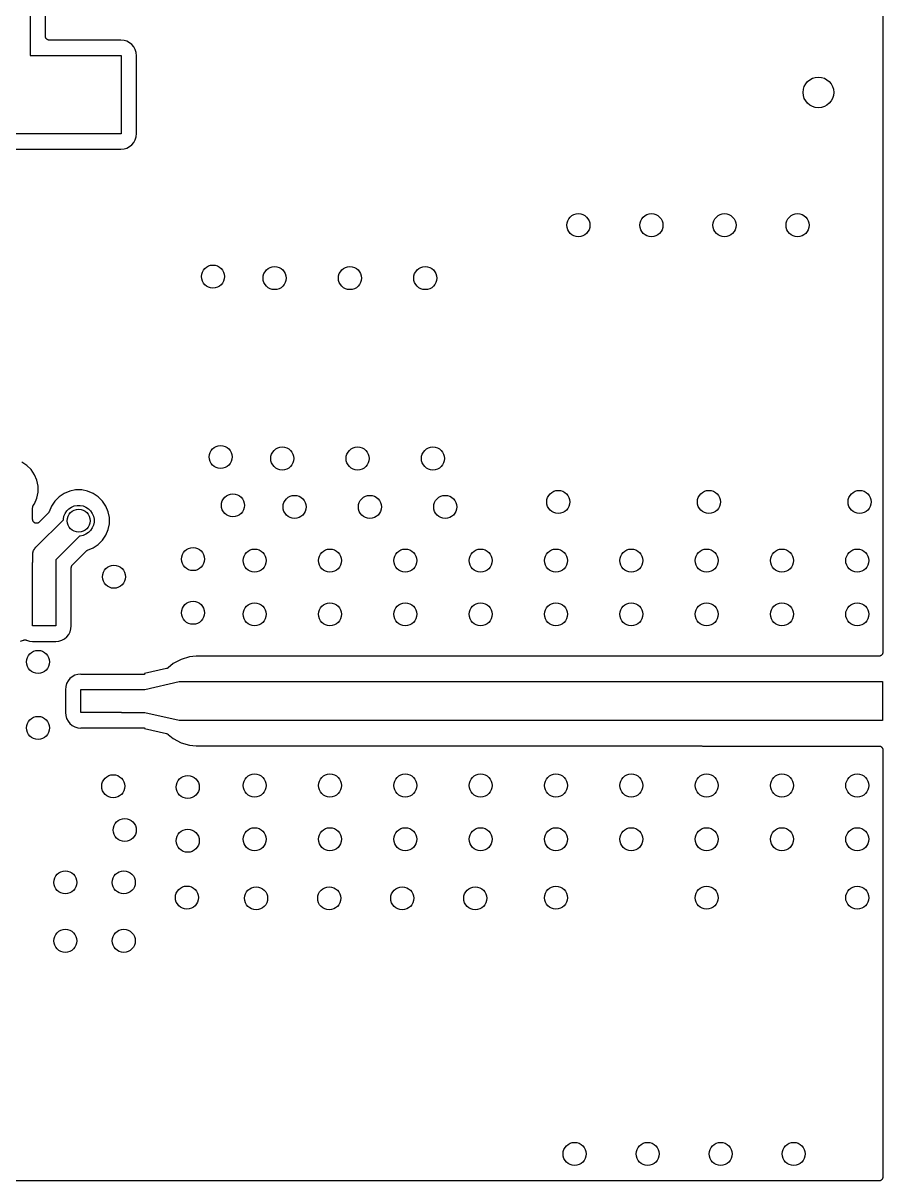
# Model space of a CAD drawing. Extents: x 5.16 to 6.06, y -3.88 to -2.24.
# Drawn here: x 5.614 to 6.055, y -3.883 to -3.289 of the extents above; entities that cross this region are included whole.
import ezdxf

# ---------------------------------------------------------------- set-up
doc = ezdxf.new("R2010")
doc.units = 0
doc.header["$MEASUREMENT"] = 0
doc.layers.add('BLACK', color=7, linetype='CONTINUOUS')

msp = doc.modelspace()

# ---------------------------------------------------------------- linework, layer by layer
at = {"layer": 'BLACK', "linetype": 'CONTINUOUS'}
for p, q in [((6.05525, -2.89575), (6.05525, -3.61171)), ((5.61772, -3.21532), (5.61772, -3.30564)), ((5.62559, -3.29575), (5.62559, -3.2158)), ((5.62561, -3.29593), (5.62559, -3.29575)), ((5.62563, -3.29612), (5.62561, -3.29593)), ((5.62563, -3.29613), (5.62563, -3.29612)), ((5.62563, -3.29612), (5.62563, -3.29612)), ((5.62569, -3.29631), (5.62563, -3.29613)), ((5.62574, -3.29649), (5.62569, -3.29631)), ((5.62574, -3.2965), (5.62574, -3.29649)), ((5.62574, -3.29649), (5.62574, -3.29649)), ((5.62583, -3.29666), (5.62574, -3.2965)), ((5.62591, -3.29683), (5.62583, -3.29666)), ((5.62592, -3.29683), (5.62591, -3.29683)), ((5.62592, -3.29684), (5.62592, -3.29683)), ((5.62604, -3.29698), (5.62592, -3.29684)), ((5.62616, -3.29712), (5.62604, -3.29698)), ((5.62616, -3.29713), (5.62616, -3.29712)), ((5.62617, -3.29713), (5.62616, -3.29713)), ((5.62631, -3.29725), (5.62617, -3.29713)), ((5.62645, -3.29737), (5.62631, -3.29725)), ((5.62646, -3.29738), (5.62645, -3.29737)), ((5.62662, -3.29747), (5.62646, -3.29738)), ((5.62646, -3.29738), (5.62646, -3.29738)), ((5.62679, -3.29756), (5.62662, -3.29747)), ((5.6268, -3.29756), (5.62679, -3.29756)), ((5.62679, -3.29756), (5.62679, -3.29756)), ((5.62698, -3.29762), (5.6268, -3.29756)), ((5.62715, -3.29767), (5.62698, -3.29762)), ((5.62716, -3.29767), (5.62715, -3.29767)), ((5.62717, -3.29768), (5.62716, -3.29767)), ((5.62735, -3.2977), (5.62717, -3.29768)), ((5.62753, -3.29772), (5.62735, -3.2977)), ((5.62755, -3.29772), (5.62753, -3.29772)), ((5.62756, -3.29772), (5.62755, -3.29772)), ((5.62755, -3.29772), (5.62755, -3.29772)), ((5.62755, -3.29772), (5.62755, -3.29772)), ((5.66428, -3.29772), (5.62756, -3.29772)), ((5.66592, -3.29788), (5.66428, -3.29772)), ((5.6674, -3.29833), (5.66592, -3.29788)), ((5.66877, -3.29906), (5.6674, -3.29833)), ((5.66997, -3.30004), (5.66877, -3.29906)), ((5.67095, -3.30124), (5.66997, -3.30004)), ((5.67168, -3.30261), (5.67095, -3.30124)), ((5.61772, -3.30564), (5.66437, -3.30564)), ((5.66437, -3.30564), (5.66437, -3.3458)), ((5.67213, -3.30409), (5.67168, -3.30261)), ((5.67229, -3.30573), (5.67213, -3.30409)), ((5.67229, -3.3457), (5.67229, -3.30573)), ((5.66437, -3.3458), (5.60593, -3.3458)), ((5.67095, -3.35019), (5.67168, -3.34882)), ((5.67168, -3.34882), (5.67213, -3.34734)), ((5.67213, -3.34734), (5.67229, -3.3457)), ((5.60996, -3.35372), (5.66428, -3.35372)), ((5.66428, -3.35372), (5.66592, -3.35356)), ((5.66592, -3.35356), (5.6674, -3.35311)), ((5.6674, -3.35311), (5.66877, -3.35237)), ((5.66877, -3.35237), (5.66997, -3.35139)), ((5.66997, -3.35139), (5.67095, -3.35019)), ((5.61608, -3.51585), (5.6135, -3.51412)), ((5.61827, -3.51804), (5.61608, -3.51585)), ((5.62, -3.52062), (5.61827, -3.51804)), ((5.62118, -3.52349), (5.62, -3.52062)), ((5.62179, -3.52653), (5.62118, -3.52349)), ((5.62179, -3.52963), (5.62179, -3.52653)), ((5.62, -3.53554), (5.62118, -3.53267)), ((5.62118, -3.53267), (5.62179, -3.52963)), ((5.63262, -3.53199), (5.63042, -3.53418)), ((5.63519, -3.53026), (5.63262, -3.53199)), ((5.63806, -3.52908), (5.63519, -3.53026)), ((5.6411, -3.52847), (5.63806, -3.52908)), ((5.6442, -3.52847), (5.6411, -3.52847)), ((5.64725, -3.52908), (5.6442, -3.52847)), ((5.65011, -3.53026), (5.64725, -3.52908)), ((5.65269, -3.53199), (5.65011, -3.53026)), ((5.65489, -3.53418), (5.65269, -3.53199)), ((5.61903, -3.53755), (5.61905, -3.53737)), ((5.61903, -3.53757), (5.61903, -3.53755)), ((5.61903, -3.53758), (5.61903, -3.53757)), ((5.61903, -3.53757), (5.61903, -3.53757)), ((5.61903, -3.53757), (5.61903, -3.53757)), ((5.61903, -3.5436), (5.61903, -3.53758)), ((5.61905, -3.53737), (5.61907, -3.53719)), ((5.61907, -3.53717), (5.61913, -3.537)), ((5.61907, -3.53718), (5.61907, -3.53717)), ((5.61907, -3.53719), (5.61907, -3.53718)), ((5.61913, -3.537), (5.61918, -3.53682)), ((5.61918, -3.53682), (5.61919, -3.53681)), ((5.61919, -3.5368), (5.61928, -3.53664)), ((5.61919, -3.53681), (5.61919, -3.5368)), ((5.61928, -3.53664), (5.61936, -3.53648)), ((5.61936, -3.53648), (5.62, -3.53554)), ((5.6287, -3.53676), (5.62748, -3.53969)), ((5.63042, -3.53418), (5.6287, -3.53676)), ((5.63654, -3.5392), (5.63763, -3.5381)), ((5.63763, -3.5381), (5.63892, -3.53724)), ((5.63892, -3.53724), (5.64036, -3.53665)), ((5.64036, -3.53665), (5.64188, -3.53635)), ((5.64188, -3.53635), (5.64343, -3.53635)), ((5.64343, -3.53635), (5.64495, -3.53665)), ((5.64495, -3.53665), (5.64638, -3.53724)), ((5.64638, -3.53724), (5.64767, -3.5381)), ((5.64767, -3.5381), (5.64877, -3.5392)), ((5.65661, -3.53676), (5.65489, -3.53418)), ((5.6578, -3.53963), (5.65661, -3.53676)), ((5.61905, -3.54379), (5.61903, -3.5436)), ((5.61907, -3.54398), (5.61905, -3.54379)), ((5.61907, -3.54399), (5.61907, -3.54398)), ((5.61907, -3.54398), (5.61907, -3.54398)), ((5.61912, -3.54416), (5.61907, -3.54399)), ((5.61918, -3.54435), (5.61912, -3.54416)), ((5.61927, -3.54452), (5.61918, -3.54435)), ((5.61918, -3.54435), (5.61918, -3.54435)), ((5.61918, -3.54435), (5.61918, -3.54435)), ((5.61936, -3.54469), (5.61927, -3.54452)), ((5.61948, -3.54484), (5.61936, -3.54469)), ((5.61936, -3.54469), (5.61936, -3.54469)), ((5.61936, -3.54469), (5.61936, -3.54469)), ((5.6196, -3.54499), (5.61948, -3.54484)), ((5.61975, -3.54511), (5.6196, -3.54499)), ((5.6196, -3.54499), (5.6196, -3.54499)), ((5.6196, -3.54499), (5.6196, -3.54499)), ((5.62106, -3.55746), (5.63478, -3.54374)), ((5.62237, -3.54501), (5.62223, -3.54513)), ((5.62238, -3.54501), (5.62237, -3.54501)), ((5.62239, -3.54499), (5.62238, -3.54501)), ((5.62238, -3.54501), (5.62238, -3.54501)), ((5.62238, -3.54501), (5.62238, -3.54501)), ((5.62706, -3.54033), (5.62239, -3.54499)), ((5.62717, -3.54019), (5.62706, -3.54033)), ((5.62729, -3.54005), (5.62717, -3.54019)), ((5.6273, -3.54003), (5.62729, -3.54004)), ((5.62729, -3.54004), (5.62729, -3.54005)), ((5.62739, -3.53987), (5.6273, -3.54003)), ((5.62747, -3.53972), (5.62739, -3.53987)), ((5.62748, -3.53969), (5.62747, -3.53972)), ((5.62748, -3.53969), (5.62748, -3.53969)), ((5.62748, -3.53969), (5.62748, -3.53969)), ((5.62748, -3.53969), (5.62748, -3.53969)), ((5.63478, -3.54344), (5.63508, -3.54192)), ((5.63478, -3.54374), (5.63478, -3.54344)), ((5.63508, -3.54192), (5.63568, -3.54049)), ((5.63568, -3.54049), (5.63654, -3.5392)), ((5.64877, -3.5392), (5.64963, -3.54049)), ((5.64963, -3.54049), (5.65023, -3.54192)), ((5.65023, -3.54192), (5.65053, -3.54344)), ((5.65053, -3.545), (5.65023, -3.54652)), ((5.65053, -3.54344), (5.65053, -3.545)), ((5.6584, -3.54267), (5.6578, -3.53963)), ((5.6584, -3.54577), (5.6584, -3.54267)), ((5.61989, -3.54523), (5.61975, -3.54511)), ((5.6199, -3.54523), (5.61989, -3.54523)), ((5.62007, -3.54533), (5.6199, -3.54523)), ((5.6199, -3.54523), (5.6199, -3.54523)), ((5.62023, -3.54541), (5.62007, -3.54533)), ((5.62023, -3.54542), (5.62023, -3.54541)), ((5.62024, -3.54542), (5.62023, -3.54542)), ((5.62042, -3.54547), (5.62024, -3.54542)), ((5.6206, -3.54553), (5.62042, -3.54547)), ((5.6208, -3.54555), (5.6206, -3.54553)), ((5.6206, -3.54553), (5.6206, -3.54553)), ((5.6206, -3.54553), (5.6206, -3.54553)), ((5.62098, -3.54557), (5.6208, -3.54555)), ((5.62099, -3.54557), (5.62098, -3.54557)), ((5.62098, -3.54557), (5.62098, -3.54557)), ((5.62117, -3.54555), (5.62099, -3.54557)), ((5.62136, -3.54554), (5.62117, -3.54555)), ((5.62137, -3.54554), (5.62136, -3.54554)), ((5.62155, -3.54548), (5.62137, -3.54554)), ((5.62137, -3.54554), (5.62137, -3.54554)), ((5.62173, -3.54543), (5.62155, -3.54548)), ((5.62174, -3.54543), (5.62173, -3.54543)), ((5.62173, -3.54543), (5.62173, -3.54543)), ((5.6219, -3.54534), (5.62174, -3.54543)), ((5.62207, -3.54525), (5.6219, -3.54534)), ((5.62208, -3.54525), (5.62207, -3.54525)), ((5.62223, -3.54513), (5.62208, -3.54525)), ((5.62208, -3.54525), (5.62208, -3.54525)), ((5.64767, -3.55034), (5.64638, -3.5512)), ((5.64877, -3.54924), (5.64767, -3.55034)), ((5.64963, -3.54795), (5.64877, -3.54924)), ((5.65023, -3.54652), (5.64963, -3.54795)), ((5.65661, -3.55168), (5.6578, -3.54881)), ((5.6578, -3.54881), (5.6584, -3.54577)), ((5.64313, -3.55209), (5.63094, -3.56429)), ((5.64343, -3.55209), (5.64313, -3.55209)), ((5.64495, -3.55179), (5.64343, -3.55209)), ((5.64638, -3.5512), (5.64495, -3.55179)), ((5.65011, -3.55818), (5.65269, -3.55645)), ((5.65269, -3.55645), (5.65489, -3.55426)), ((5.65489, -3.55426), (5.65661, -3.55168)), ((5.6191, -3.56184), (5.61913, -3.56155)), ((5.61913, -3.56213), (5.6191, -3.56184)), ((5.61913, -3.56155), (5.61921, -3.56068)), ((5.61913, -3.56562), (5.61913, -3.56213)), ((5.61921, -3.56068), (5.61955, -3.55957)), ((5.61955, -3.55957), (5.61995, -3.55882)), ((5.61995, -3.55882), (5.6201, -3.55855)), ((5.6201, -3.55855), (5.62065, -3.55787)), ((5.62065, -3.55787), (5.62084, -3.55765)), ((5.62084, -3.55765), (5.62106, -3.55746)), ((5.63944, -3.56693), (5.64655, -3.55982)), ((5.64655, -3.55981), (5.64656, -3.5598)), ((5.64655, -3.55982), (5.64655, -3.55981)), ((5.64655, -3.55981), (5.64655, -3.55981)), ((5.64655, -3.55981), (5.64655, -3.55981)), ((5.64656, -3.5598), (5.6467, -3.55969)), ((5.6467, -3.55969), (5.64684, -3.55957)), ((5.64684, -3.55957), (5.64686, -3.55956)), ((5.64686, -3.55956), (5.64687, -3.55956)), ((5.64687, -3.55956), (5.64702, -3.55947)), ((5.64702, -3.55947), (5.64718, -3.55939)), ((5.64718, -3.55939), (5.65011, -3.55818)), ((5.61894, -3.59822), (5.61894, -3.56562)), ((5.61894, -3.56562), (5.61913, -3.56562)), ((5.63094, -3.56429), (5.63094, -3.58221)), ((5.63886, -3.56829), (5.63888, -3.56811)), ((5.63886, -3.56831), (5.63886, -3.56829)), ((5.63886, -3.56832), (5.63886, -3.56831)), ((5.63886, -3.56831), (5.63886, -3.56831)), ((5.63886, -3.56831), (5.63886, -3.56831)), ((5.63886, -3.59812), (5.63886, -3.56832)), ((5.63888, -3.56811), (5.6389, -3.56793)), ((5.6389, -3.56791), (5.63896, -3.56774)), ((5.6389, -3.56792), (5.6389, -3.56791)), ((5.6389, -3.56793), (5.6389, -3.56792)), ((5.63896, -3.56774), (5.63901, -3.56756)), ((5.63901, -3.56755), (5.63902, -3.56754)), ((5.63901, -3.56756), (5.63901, -3.56755)), ((5.63902, -3.56754), (5.63911, -3.56738)), ((5.63911, -3.56738), (5.63919, -3.56722)), ((5.63919, -3.56722), (5.6392, -3.56721)), ((5.6392, -3.56721), (5.63932, -3.56707)), ((5.6392, -3.56721), (5.6392, -3.56721)), ((5.63932, -3.56707), (5.63944, -3.56693)), ((5.63094, -3.58221), (5.63094, -3.58221)), ((5.63094, -3.58221), (5.63094, -3.59822)), ((5.63094, -3.59822), (5.61894, -3.59822)), ((5.6387, -3.59976), (5.63886, -3.59812)), ((5.63533, -3.6048), (5.63653, -3.60382)), ((5.63653, -3.60382), (5.63752, -3.60262)), ((5.63752, -3.60262), (5.63825, -3.60125)), ((5.63825, -3.60125), (5.6387, -3.59976)), ((5.6128, -3.60598), (5.6144, -3.60549)), ((5.6144, -3.60549), (5.61453, -3.60544)), ((5.61453, -3.60544), (5.61454, -3.60544)), ((5.61454, -3.60544), (5.61455, -3.60544)), ((5.61455, -3.60544), (5.61473, -3.6054)), ((5.61473, -3.6054), (5.61491, -3.60537)), ((5.61491, -3.60537), (5.61492, -3.60537)), ((5.61492, -3.60537), (5.61493, -3.60537)), ((5.61493, -3.60537), (5.61511, -3.60537)), ((5.61511, -3.60537), (5.61529, -3.60537)), ((5.61529, -3.60537), (5.6153, -3.60537)), ((5.6153, -3.60537), (5.61531, -3.60537)), ((5.61531, -3.60537), (5.61549, -3.60541)), ((5.61549, -3.60541), (5.61567, -3.60544)), ((5.61567, -3.60544), (5.61568, -3.60545)), ((5.61568, -3.60545), (5.61569, -3.60545)), ((5.61569, -3.60545), (5.61579, -3.6055)), ((5.61579, -3.6055), (5.61739, -3.60598)), ((5.61739, -3.60598), (5.61903, -3.60614)), ((5.61903, -3.60614), (5.63084, -3.60614)), ((5.63084, -3.60614), (5.63248, -3.60598)), ((5.63248, -3.60598), (5.63397, -3.60553)), ((5.63397, -3.60553), (5.63533, -3.6048)), ((5.69521, -3.61536), (5.69121, -3.6175)), ((5.69956, -3.61404), (5.69521, -3.61536)), ((5.70294, -3.61371), (5.69956, -3.61404)), ((5.9622, -3.61371), (5.70294, -3.61371)), ((5.96228, -3.6137), (5.9622, -3.61371)), ((5.96237, -3.6137), (5.96228, -3.6137)), ((5.96239, -3.6137), (5.96237, -3.6137)), ((5.96263, -3.61368), (5.96239, -3.6137)), ((6.05328, -3.61368), (5.96263, -3.61368)), ((6.05347, -3.61366), (6.05328, -3.61368)), ((6.05365, -3.61364), (6.05347, -3.61366)), ((6.05366, -3.61364), (6.05365, -3.61364)), ((6.05367, -3.61364), (6.05366, -3.61364)), ((6.05385, -3.61358), (6.05367, -3.61364)), ((6.05402, -3.61353), (6.05385, -3.61358)), ((6.05403, -3.61353), (6.05402, -3.61353)), ((6.0542, -3.61344), (6.05403, -3.61353)), ((6.05403, -3.61353), (6.05403, -3.61353)), ((6.05436, -3.61335), (6.0542, -3.61344)), ((6.05437, -3.61335), (6.05436, -3.61335)), ((6.05452, -3.61323), (6.05437, -3.61335)), ((6.05437, -3.61335), (6.05437, -3.61335)), ((6.05466, -3.61311), (6.05452, -3.61323)), ((6.05467, -3.61311), (6.05466, -3.61311)), ((6.05479, -3.61296), (6.05467, -3.6131)), ((6.05467, -3.6131), (6.05467, -3.61311)), ((6.05491, -3.61282), (6.05479, -3.61296)), ((6.05492, -3.61281), (6.05491, -3.61281)), ((6.05491, -3.61281), (6.05491, -3.61282)), ((6.05501, -3.61264), (6.05492, -3.61281)), ((6.05509, -3.61248), (6.05501, -3.61264)), ((6.0551, -3.61248), (6.05509, -3.61248)), ((6.05515, -3.61229), (6.0551, -3.61247)), ((6.0551, -3.61247), (6.0551, -3.61248)), ((6.05521, -3.61212), (6.05515, -3.61229)), ((6.05523, -3.61191), (6.05521, -3.6121)), ((6.05521, -3.6121), (6.05521, -3.61211)), ((6.05521, -3.61211), (6.05521, -3.61212)), ((6.05525, -3.61173), (6.05523, -3.61191)), ((6.05525, -3.61171), (6.05525, -3.61172)), ((6.05525, -3.61172), (6.05525, -3.61172)), ((6.05525, -3.61172), (6.05525, -3.61172)), ((6.05525, -3.61172), (6.05525, -3.61173)), ((5.68778, -3.62005), (5.67637, -3.62265)), ((5.68784, -3.62003), (5.68778, -3.62005)), ((5.68789, -3.62002), (5.68784, -3.62003)), ((5.68802, -3.61997), (5.68789, -3.62002)), ((5.68815, -3.61992), (5.68802, -3.61997)), ((5.6882, -3.6199), (5.68815, -3.61992)), ((5.68825, -3.61987), (5.6882, -3.6199)), ((5.68836, -3.6198), (5.68825, -3.61987)), ((5.68848, -3.61973), (5.68836, -3.6198)), ((5.68852, -3.6197), (5.68848, -3.61973)), ((5.68857, -3.61967), (5.68852, -3.6197)), ((5.68859, -3.61965), (5.68857, -3.61967)), ((5.69121, -3.6175), (5.68859, -3.61965)), ((5.63646, -3.62781), (5.63601, -3.62929)), ((5.63719, -3.62644), (5.63646, -3.62781)), ((5.63818, -3.62524), (5.63719, -3.62644)), ((5.63938, -3.62426), (5.63818, -3.62524)), ((5.64074, -3.62352), (5.63938, -3.62426)), ((5.64223, -3.62307), (5.64074, -3.62352)), ((5.64377, -3.62292), (5.64223, -3.62307)), ((5.64377, -3.62306), (5.64377, -3.62292)), ((5.67637, -3.62306), (5.64377, -3.62306)), ((5.67637, -3.62265), (5.67637, -3.62306)), ((5.67651, -3.63074), (5.69423, -3.6267)), ((5.69423, -3.6267), (6.03272, -3.6267)), ((6.03272, -3.6267), (6.03312, -3.62674)), ((6.03312, -3.62674), (6.05506, -3.62674)), ((6.05506, -3.62674), (6.05506, -3.64674)), ((5.63601, -3.62929), (5.63585, -3.63093)), ((5.63585, -3.63093), (5.63585, -3.64255)), ((5.64377, -3.64265), (5.64377, -3.63083)), ((5.64377, -3.63083), (5.6647, -3.63083)), ((5.6647, -3.63083), (5.6647, -3.63074)), ((5.6647, -3.63074), (5.67651, -3.63074)), ((5.63585, -3.64255), (5.63601, -3.64419)), ((5.63601, -3.64419), (5.63646, -3.64567)), ((5.63646, -3.64567), (5.63719, -3.64704)), ((5.6647, -3.64265), (5.64377, -3.64265)), ((5.6647, -3.64274), (5.6647, -3.64265)), ((5.67651, -3.64274), (5.6647, -3.64274)), ((5.69423, -3.64678), (5.67651, -3.64274)), ((5.63719, -3.64704), (5.63818, -3.64824)), ((5.63818, -3.64824), (5.63938, -3.64922)), ((5.63938, -3.64922), (5.64074, -3.64996)), ((5.64074, -3.64996), (5.64223, -3.65041)), ((5.64223, -3.65041), (5.64377, -3.65056)), ((5.64377, -3.65056), (5.64377, -3.65043)), ((5.64377, -3.65043), (5.67637, -3.65043)), ((5.67637, -3.65043), (5.67637, -3.65083)), ((5.67637, -3.65083), (5.68778, -3.65343)), ((6.03272, -3.64678), (5.69423, -3.64678)), ((6.03312, -3.64674), (6.03272, -3.64678)), ((6.05506, -3.64674), (6.03312, -3.64674)), ((5.68778, -3.65343), (5.68781, -3.65344)), ((5.68781, -3.65344), (5.68786, -3.65346)), ((5.68786, -3.65346), (5.68792, -3.65347)), ((5.68792, -3.65347), (5.68804, -3.65352)), ((5.68804, -3.65352), (5.68817, -3.65357)), ((5.68817, -3.65357), (5.68822, -3.6536)), ((5.68822, -3.6536), (5.68827, -3.65362)), ((5.68827, -3.65362), (5.68839, -3.65369)), ((5.68839, -3.65369), (5.6885, -3.65376)), ((5.6885, -3.65376), (5.68855, -3.6538)), ((5.68855, -3.6538), (5.68859, -3.65383)), ((5.68859, -3.65383), (5.69121, -3.65598)), ((5.69121, -3.65598), (5.69521, -3.65812)), ((5.69521, -3.65812), (5.69956, -3.65944)), ((5.69956, -3.65944), (5.70294, -3.65977)), ((5.70294, -3.65977), (5.9622, -3.65977)), ((5.9622, -3.65977), (5.96223, -3.65977)), ((5.96223, -3.65977), (5.96231, -3.65978)), ((5.96231, -3.65978), (5.96239, -3.65978)), ((5.96239, -3.65978), (5.96263, -3.6598)), ((5.96263, -3.6598), (6.05328, -3.6598)), ((6.05328, -3.6598), (6.0533, -3.6598)), ((6.0533, -3.6598), (6.0533, -3.6598)), ((6.0533, -3.6598), (6.0533, -3.6598)), ((6.0533, -3.6598), (6.05331, -3.6598)), ((6.05331, -3.6598), (6.05349, -3.65983)), ((6.05349, -3.65983), (6.05368, -3.65984)), ((6.05368, -3.65984), (6.05369, -3.65985)), ((6.05369, -3.65985), (6.05369, -3.65985)), ((6.05369, -3.65985), (6.05387, -3.6599)), ((6.05387, -3.6599), (6.05405, -3.65996)), ((6.05405, -3.65996), (6.05405, -3.65996)), ((6.05405, -3.65996), (6.05406, -3.65996)), ((6.05406, -3.65996), (6.05422, -3.66005)), ((6.05422, -3.66005), (6.05438, -3.66014)), ((6.05438, -3.66014), (6.05439, -3.66015)), ((6.05439, -3.66015), (6.0544, -3.66015)), ((6.0544, -3.66015), (6.05454, -3.66027)), ((6.05454, -3.66027), (6.05468, -3.66039)), ((6.05468, -3.66039), (6.05469, -3.66039)), ((6.05469, -3.66039), (6.05469, -3.6604)), ((6.05469, -3.6604), (6.0548, -3.66054)), ((6.0548, -3.66054), (6.05492, -3.66068)), ((6.05492, -3.66068), (6.05493, -3.66069)), ((6.05493, -3.66069), (6.05493, -3.6607)), ((6.05493, -3.6607), (6.05502, -3.66086)), ((6.05502, -3.66086), (6.0551, -3.66102)), ((6.0551, -3.66102), (6.05511, -3.66103)), ((6.05511, -3.66103), (6.05511, -3.66104)), ((6.05511, -3.66104), (6.05516, -3.66121)), ((6.05516, -3.66121), (6.05521, -3.66139)), ((6.05521, -3.66139), (6.05522, -3.6614)), ((6.05522, -3.6614), (6.05522, -3.6614)), ((6.05522, -3.6614), (6.05523, -3.66159)), ((6.05523, -3.66159), (6.05525, -3.66177)), ((6.05525, -3.66177), (6.05525, -3.88087)), ((6.05328, -3.88284), (5.15919, -3.88284)), ((6.05347, -3.88282), (6.05328, -3.88284)), ((6.05365, -3.88281), (6.05347, -3.88282)), ((6.05366, -3.88281), (6.05365, -3.88281)), ((6.05367, -3.88281), (6.05366, -3.88281)), ((6.05385, -3.88275), (6.05367, -3.88281)), ((6.05402, -3.8827), (6.05385, -3.88275)), ((6.05403, -3.8827), (6.05402, -3.8827)), ((6.0542, -3.88261), (6.05403, -3.88269)), ((6.05403, -3.88269), (6.05403, -3.8827)), ((6.05436, -3.88252), (6.0542, -3.88261)), ((6.05437, -3.88252), (6.05436, -3.88252)), ((6.05452, -3.8824), (6.05437, -3.88251)), ((6.05437, -3.88251), (6.05437, -3.88252)), ((6.05466, -3.88228), (6.05452, -3.8824)), ((6.05467, -3.88228), (6.05466, -3.88228)), ((6.05479, -3.88213), (6.05467, -3.88227)), ((6.05467, -3.88227), (6.05467, -3.88228)), ((6.05491, -3.88199), (6.05479, -3.88213)), ((6.05492, -3.88197), (6.05491, -3.88198)), ((6.05491, -3.88198), (6.05491, -3.88199)), ((6.055, -3.88181), (6.05492, -3.88197)), ((6.05509, -3.88165), (6.055, -3.88181)), ((6.0551, -3.88164), (6.05509, -3.88165)), ((6.05515, -3.88146), (6.0551, -3.88164)), ((6.0551, -3.88164), (6.0551, -3.88164)), ((6.05521, -3.88128), (6.05515, -3.88146)), ((6.05523, -3.88108), (6.05521, -3.88127)), ((6.05521, -3.88127), (6.05521, -3.88128)), ((6.05521, -3.88128), (6.05521, -3.88128)), ((6.05525, -3.8809), (6.05523, -3.88108)), ((6.05525, -3.88087), (6.05525, -3.88089)), ((6.05525, -3.88089), (6.05525, -3.88089)), ((6.05525, -3.88089), (6.05525, -3.88089)), ((6.05525, -3.88089), (6.05525, -3.8809))]:
    msp.add_line(p, q, dxfattribs=at)
at = {"layer": 'BLACK'}
for centre, radius in [((6.02218, -3.32454), 0.00787), ((5.89906, -3.39265), 0.00591), ((5.93653, -3.39265), 0.00591), ((5.974, -3.39265), 0.00591), ((6.01148, -3.39265), 0.00591), ((5.71155, -3.41902), 0.00591), ((5.74317, -3.41981), 0.00591), ((5.78182, -3.41981), 0.00591), ((5.82047, -3.41981), 0.00591), ((5.71549, -3.51154), 0.00591), ((5.74711, -3.51233), 0.00591), ((5.78576, -3.51233), 0.00591), ((5.8244, -3.51233), 0.00591), ((5.72179, -3.53635), 0.00591), ((5.75341, -3.53713), 0.00591), ((5.79205, -3.53713), 0.00591), ((5.8307, -3.53713), 0.00591), ((5.88871, -3.53461), 0.00591), ((5.96601, -3.53461), 0.00591), ((6.04331, -3.53461), 0.00591), ((5.64265, -3.54422), 0.00591), ((5.70132, -3.56391), 0.00591), ((5.73293, -3.56469), 0.00591), ((5.77158, -3.56469), 0.00591), ((5.81023, -3.56469), 0.00591), ((5.84888, -3.56469), 0.00591), ((5.88753, -3.56469), 0.00591), ((5.92618, -3.56469), 0.00591), ((5.96483, -3.56469), 0.00591), ((6.00348, -3.56469), 0.00591), ((6.04213, -3.56469), 0.00591), ((5.66076, -3.57296), 0.00591), ((5.70132, -3.59146), 0.00591), ((5.73293, -3.59225), 0.00591), ((5.77158, -3.59225), 0.00591), ((5.81023, -3.59225), 0.00591), ((5.84888, -3.59225), 0.00591), ((5.88753, -3.59225), 0.00591), ((5.92618, -3.59225), 0.00591), ((5.96483, -3.59225), 0.00591), ((6.00348, -3.59225), 0.00591), ((6.04213, -3.59225), 0.00591), ((5.62179, -3.61666), 0.00591), ((5.62179, -3.65052), 0.00591), ((5.66037, -3.68044), 0.00591), ((5.69861, -3.68083), 0.00591), ((5.73293, -3.68005), 0.00591), ((5.77158, -3.68005), 0.00591), ((5.81023, -3.68005), 0.00591), ((5.84888, -3.68005), 0.00591), ((5.88753, -3.68005), 0.00591), ((5.92618, -3.68005), 0.00591), ((5.96483, -3.68005), 0.00591), ((6.00348, -3.68005), 0.00591), ((6.04213, -3.68005), 0.00591), ((5.66628, -3.70288), 0.00591), ((5.69861, -3.70839), 0.00591), ((5.73293, -3.70761), 0.00591), ((5.77158, -3.70761), 0.00591), ((5.81023, -3.70761), 0.00591), ((5.84888, -3.70761), 0.00591), ((5.88753, -3.70761), 0.00591), ((5.92618, -3.70761), 0.00591), ((5.96483, -3.70761), 0.00591), ((6.00348, -3.70761), 0.00591), ((6.04213, -3.70761), 0.00591), ((5.6358, -3.72973), 0.00591), ((5.6658, -3.72973), 0.00591), ((5.69817, -3.73753), 0.00591), ((5.7337, -3.73792), 0.00591), ((5.77118, -3.73792), 0.00591), ((5.80865, -3.73792), 0.00591), ((5.84612, -3.73792), 0.00591), ((5.88753, -3.73761), 0.00591), ((5.96483, -3.73761), 0.00591), ((6.04213, -3.73761), 0.00591), ((5.6358, -3.75973), 0.00591), ((5.6658, -3.75973), 0.00591), ((5.89709, -3.86902), 0.00591), ((5.93456, -3.86902), 0.00591), ((5.97204, -3.86902), 0.00591), ((6.00951, -3.86902), 0.00591)]:
    msp.add_circle(centre, radius, dxfattribs=at)

doc.saveas('drawing.dxf')
